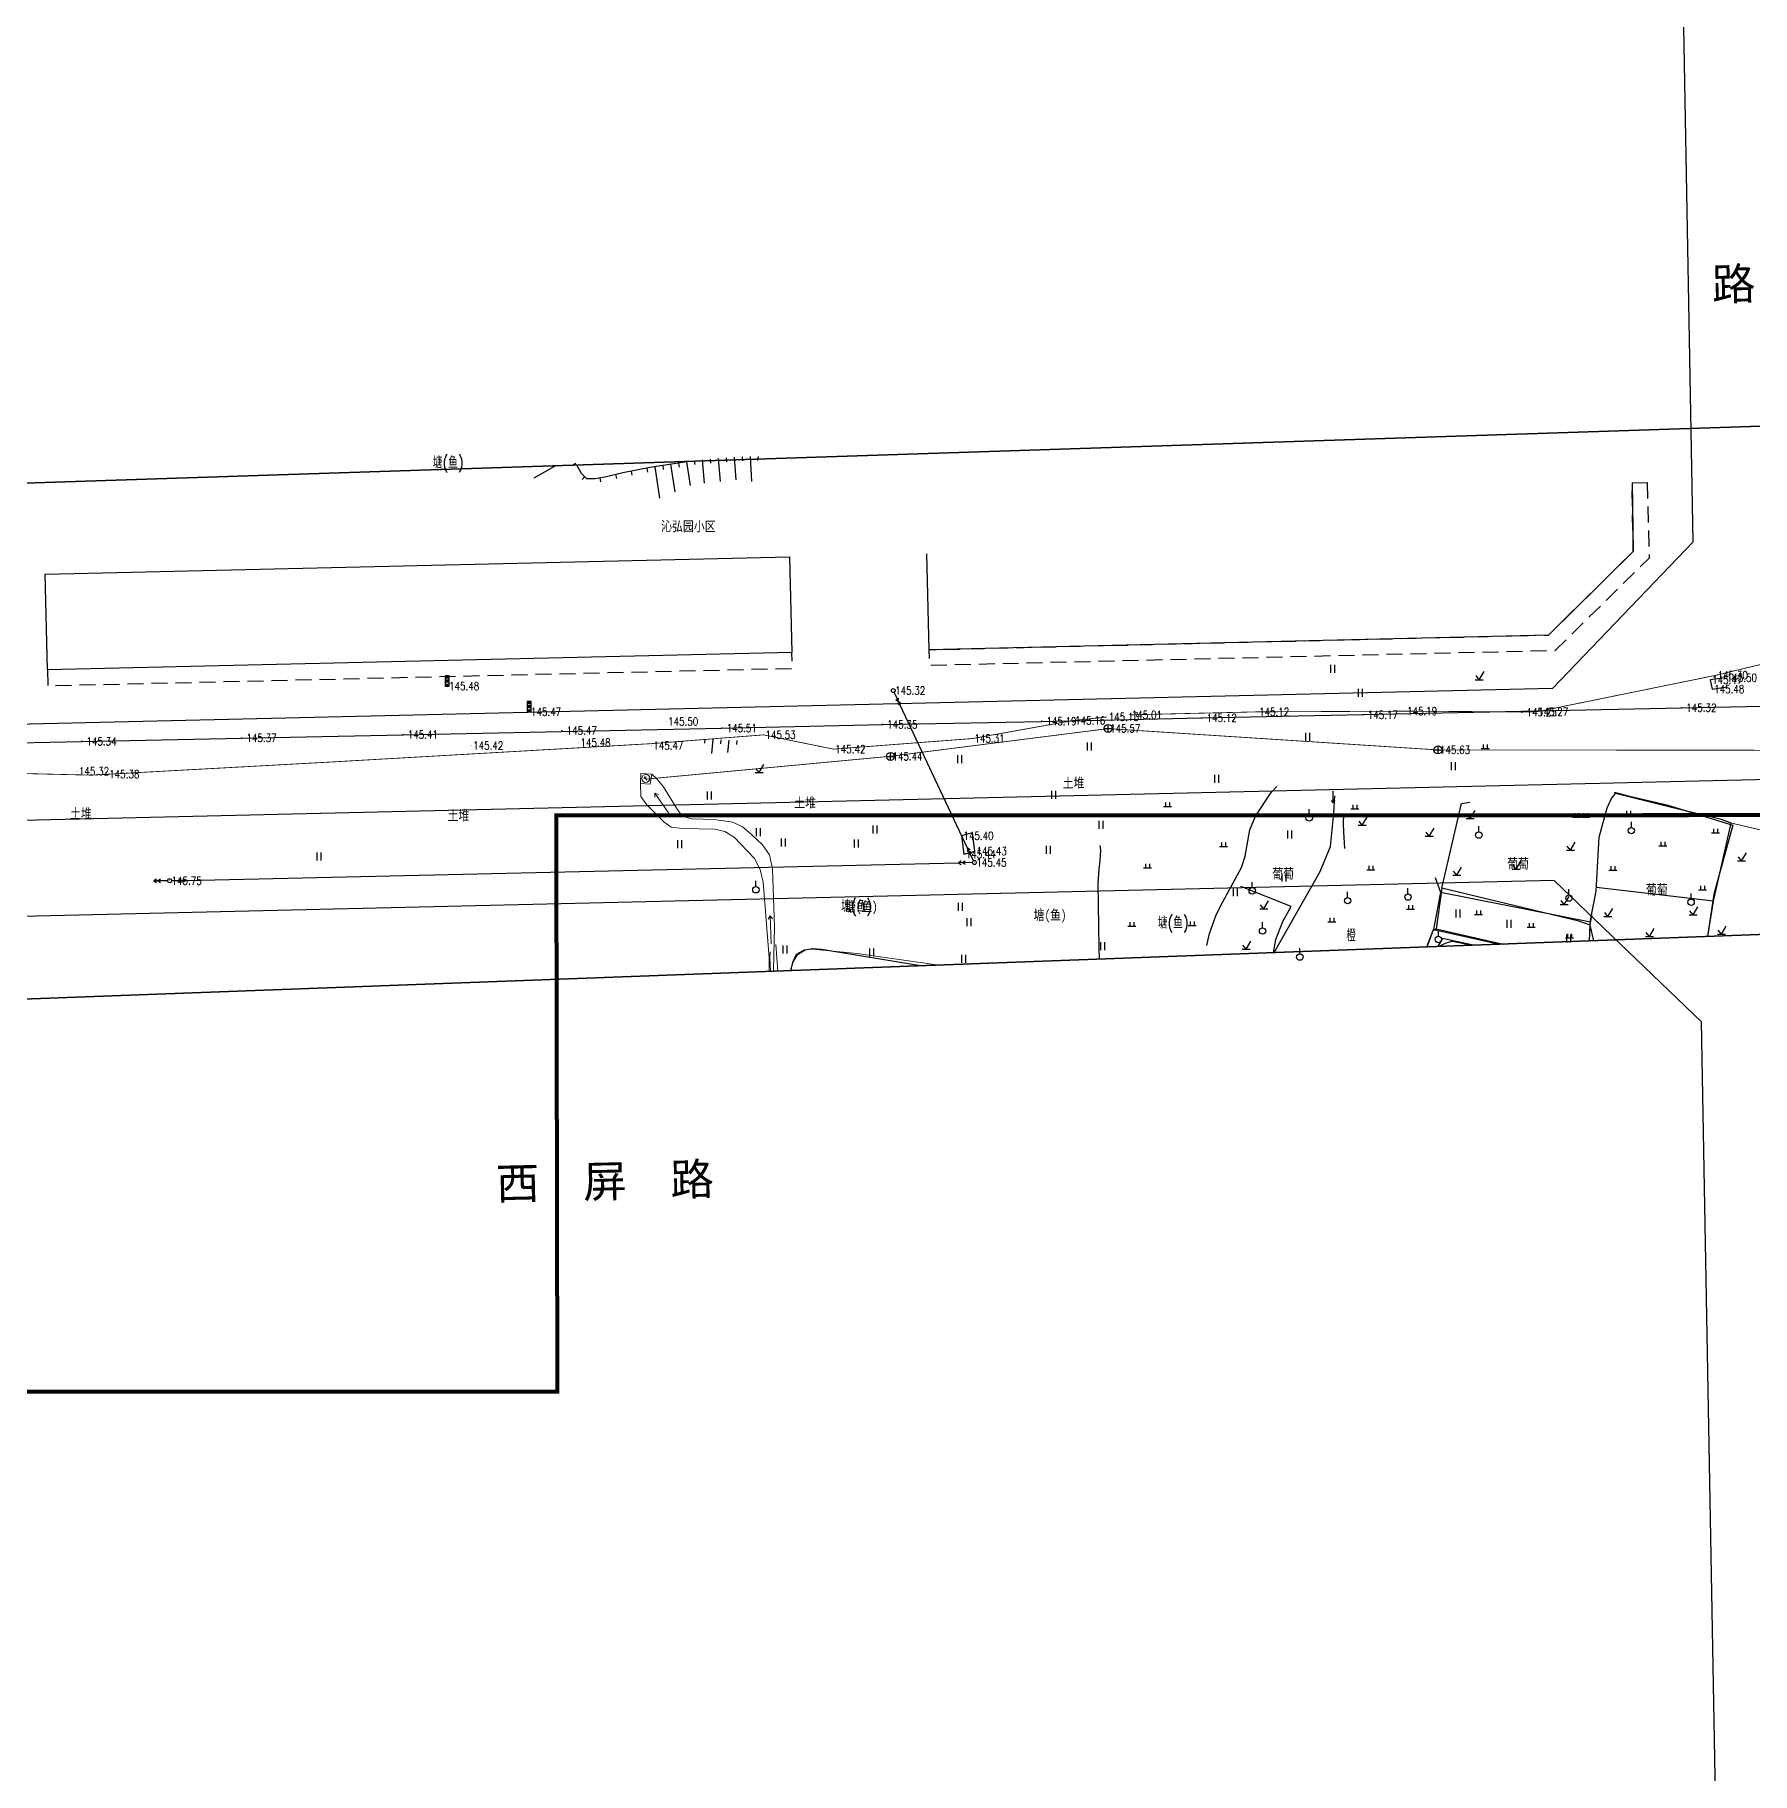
# Model space of a CAD drawing. Extents: x 529262 to 576451, y 2694391 to 2717535.
# Drawn here: x 564857.2 to 565071.8, y 2709233 to 2709450.2 of the extents above; entities that cross this region are included whole.
import ezdxf
from ezdxf.enums import TextEntityAlignment as Align
from ezdxf.xclip import XClip

# ---------------------------------------------------------------- set-up
doc = ezdxf.new("R2010")
doc.units = 0
doc.header["$XCLIPFRAME"] = 0
doc.linetypes.add('ACAD_ISO12W100', pattern=[22, 12, -3, 0.5, -3, 0.5, -3])
doc.linetypes.add('X5', pattern=[3, 2, -1])
for name, color, linetype in [('DLDW', 8, 'Continuous'), ('DLSS', 4, 'Continuous'), ('DMTZ', 8, 'Continuous'), ('GCD', 8, 'Continuous'), ('GXYZ', 8, 'Continuous'), ('JMD', 8, 'Continuous'), ('PP-COM', 7, 'Continuous'), ('RD-中线', 40, 'Continuous'), ('RD-红线', 7, 'Continuous'), ('RD-路名', 7, 'Continuous'), ('ZBTZ', 8, 'Continuous'), ('ZJ', 7, 'Continuous'), ('污水管径标注_W10-', 202, 'Continuous')]:
    doc.layers.add(name, color=color, linetype=linetype)
doc.layers.add('SXSS', color=5, linetype='Continuous', lineweight=0)
doc.layers.add('控制界线1', color=30, linetype='ACAD_ISO12W100', lineweight=35)
doc.styles.add('HZ', font='rs.shx', dxfattribs={"width": 0.8, "bigfont": 'hztxt.shx'})
doc.styles.add('宋体', font='', dxfattribs={"width": 0.75})
doc.styles.add('黑体', font='simhei.ttf')
doc.styles.get('宋体').set_extended_font_data('SimSun')
doc.linetypes.add('10421', pattern='A,2,[150,AAA.SHX,S=0.5,R=0,X=0,Y=0.5],1e-11', length=2)
doc.linetypes.add('10422', pattern='A,0.75,[150,AAA.SHX,S=0.5,R=0,X=0,Y=0.5],1.5,[177,AAA.SHX,S=1,R=0,X=0,Y=0.4],0.75', length=3)

# ---------------------------------------------------------------- blocks, each defined once
blk = doc.blocks.new('A$C19FD0107')
at = {"layer": 'RD-中线', "color": 8, "linetype": 'Continuous', "flags": 128}
blk.add_lwpolyline([(-5924.01, 14966.57), (-6250.71, 14958.9), (-6608.76, 14950.96)], dxfattribs=at)
at = {"layer": 'RD-红线', "color": 8, "linetype": 'Continuous', "flags": 128}
for points in [[(-5933.6, 14996.26), (-5937.45, 15209.95), (-5937.54, 15214.82)], [(-5951.17, 14977.94), (-6143.33, 14973.42)], [(-5950.93, 14953.94), (-6213.38, 14947.77)], [(-5928.82, 14731.5), (-5932.52, 14936.27)]]:
    blk.add_lwpolyline(points, dxfattribs=at)
at = {"layer": 'RD-红线', "color": 8}
for points in [[(-5951.17, 14977.94), (-5933.6, 14996.26, 0.412617)], [(-5932.52, 14936.27), (-5950.93, 14953.94, 0.415812)]]:
    blk.add_lwpolyline(points, format="xyb", dxfattribs=at)
blk = doc.blocks.new('GC200')
at = {"linetype": 'Continuous', "const_width": 0.2, "flags": 128}
blk.add_lwpolyline([(-0.1, 0, 1), (0.1, 0, 1)], format="xyb", close=True, dxfattribs=at)
blk = doc.blocks.new('gc054')
at = {"color": 8}
for points in [[(-0.5, 0), (0, 0), (0.5, 0), (0.5, 2.6), (-0.5, 2.6), (-0.5, 0)], [(-0.5, 2.08), (0.5, 2.08)], [(-0.5, 1.56), (0.5, 1.56)], [(-0.5, 1.04), (0.5, 1.04)], [(-0.5, 0.52), (0.5, 0.52)]]:
    blk.add_lwpolyline(points, dxfattribs=at)
at = {"color": 8, "linetype": 'Continuous'}
for points in [[(0.5, 2.08), (0.5, 2.6), (-0.5, 2.6)], [(-0.5, 2.6), (-0.5, 2.08), (0.5, 2.08)], [(-0.5, 1.56), (-0.5, 1.04), (0.5, 1.04)], [(0.5, 1.56), (-0.5, 1.56), (0.5, 1.04)], [(0.5, 0), (0.5, 0.52), (-0.5, 0.52)], [(-0.5, 0.52), (0, 0), (0.5, 0)], [(-0.5, 0.52), (-0.5, 0), (0, 0)]]:
    blk.add_solid(points, dxfattribs=at)
blk = doc.blocks.new('gc043')
for p, q in [((-1, 0), (1, 0)), ((0, -1), (0, 1))]:
    blk.add_line(p, q)
blk.add_circle((0, 0), 1)
blk = doc.blocks.new('gc013a')
at = {"linetype": 'Continuous'}
blk.add_line((0.5, 0), (4, 0), dxfattribs=at)
at = {"linetype": 'Continuous', "flags": 128}
for points in [[(2.31, -0.4), (3, 0), (2.31, 0.4)], [(3.31, -0.4), (4, 0), (3.31, 0.4)]]:
    blk.add_lwpolyline(points, dxfattribs=at)
blk = doc.blocks.new('gc170')
at = {"color": 8, "linetype": 'Continuous'}
blk.add_circle((0, 0), 0.5, dxfattribs=at)
blk = doc.blocks.new('gc120')
at = {"color": 8}
for p, q in [((-0.5, 0.6), (0, 0)), ((0, 0), (0, 3)), ((0, 0), (0.5, 0.6))]:
    blk.add_line(p, q, dxfattribs=at)
blk = doc.blocks.new('gc125')
at = {"color": 8}
blk.add_line((0, 0.8), (0, 2.2), dxfattribs=at)
blk.add_circle((0, 0), 0.8, dxfattribs=at)
blk = doc.blocks.new('gc121')
at = {"color": 8}
for p, q in [((-0.5, -1), (-0.5, 1)), ((0.5, -1), (0.5, 1))]:
    blk.add_line(p, q, dxfattribs=at)
blk = doc.blocks.new('gc123')
at = {"color": 8}
for p, q in [((-1, 0), (1, 0)), ((0, 0), (-0.8, 1)), ((0, 0), (1.2, 2))]:
    blk.add_line(p, q, dxfattribs=at)
blk = doc.blocks.new('gc119')
at = {"color": 8}
for p, q in [((-1, 0), (1, 0)), ((-0.5, 1), (-0.5, 0)), ((0.5, 1), (0.5, 0))]:
    blk.add_line(p, q, dxfattribs=at)
blk = doc.blocks.new('gc190')
for q in [(-0.35, 0.15), (0, -0.5), (0.35, 0.15)]:
    blk.add_line((0, 0.5), q)
blk.add_circle((0, 0), 1)
blk = doc.blocks.new('gc086')
at = {"color": 8}
for p, q in [((0, 0), (7, 0)), ((7, 0), (6.18, 0.57)), ((7, 0), (6.18, -0.57))]:
    blk.add_line(p, q, dxfattribs=at)

msp = doc.modelspace()

# ---------------------------------------------------------------- linework, layer by layer
at = {"const_width": 0.5}
msp.add_lwpolyline([(564543.247, 2709852.188), (564390.328, 2709852.088), (564390.559, 2709280.688), (564922.468, 2709280.665), (564922.332, 2709352.706), (565168.072, 2709352.712), (565167.919, 2709791.396), (564543.048, 2709788.553), (564543.247, 2709852.188)], dxfattribs=at)
at = {"layer": 'DLSS', "linetype": 'Continuous', "const_width": 0.1, "flags": 128}
for points in [[(565114.637, 2709350.898), (565114.282, 2709354.481), (565112.923, 2709357.719), (565103.548, 2709366.087), (565074.213, 2709371.867), (565067.237, 2709370.186), (565044.795, 2709365.609), (565028.423, 2709365.704), (565009.926, 2709365.619), (564994.023, 2709365.245)], [(564991.131, 2709364.975), (564986.939, 2709364.539), (564974.357, 2709362.285), (564956.965, 2709360.961), (564948.237, 2709362.745), (564934.239, 2709361.648), (564893.864, 2709359.334), (564864.214, 2709357.711), (564850.457, 2709358.035), (564837.928, 2709359.4), (564837.132, 2709358.923), (564839.479, 2709355.98), (564840.116, 2709349.26), (564839.591, 2709339.418)]]:
    msp.add_lwpolyline(points, dxfattribs=at)
at = {"layer": 'DMTZ', "linetype": 'Continuous'}
for p, q in [((564924.777, 2709396.648, 144.763), (564924.341, 2709396.403, 144.763)), ((564937.607, 2709396.705, 144.763), (564937.682, 2709396.211, 144.763)), ((564939.584, 2709397.007, 144.763), (564939.659, 2709396.512, 144.763)), ((564941.575, 2709397.191, 144.763), (564941.615, 2709396.693, 144.763)), ((564943.568, 2709397.351, 144.763), (564943.608, 2709396.853, 144.763)), ((564945.563, 2709397.489, 144.763), (564945.59, 2709396.989, 144.763)), ((564947.558, 2709397.544, 144.763), (564947.485, 2709397.05, 144.763)), ((564925.892, 2709395.01, 144.763), (564925.552, 2709394.644, 144.763)), ((564927.784, 2709394.854, 144.763), (564927.868, 2709394.362, 144.763)), ((564929.741, 2709395.262, 144.763), (564929.857, 2709394.776, 144.763)), ((564931.696, 2709395.685, 144.763), (564931.793, 2709395.195, 144.763)), ((564933.658, 2709396.074, 144.763), (564933.755, 2709395.584, 144.763)), ((564935.63, 2709396.404, 144.763), (564935.705, 2709395.909, 144.763))]:
    msp.add_line(p, q, dxfattribs=at)
at = {"layer": 'DMTZ'}
for p, q in [((564936.618, 2709396.554, 144.763), (564937.145, 2709393.101, 144.763)), ((564938.595, 2709396.856, 144.763), (564939.048, 2709393.889, 144.763)), ((564940.578, 2709397.112, 144.763), (564940.811, 2709394.201, 144.763)), ((564942.572, 2709397.271, 144.763), (564942.8, 2709394.413, 144.763)), ((564944.565, 2709397.431, 144.763), (564944.79, 2709394.626, 144.763)), ((564946.562, 2709397.542, 144.763), (564946.73, 2709394.407, 144.763)), ((564922.23, 2709396.363), (564919.519, 2709394.839)), ((564934.641, 2709396.253, 144.763), (564935.242, 2709392.314, 144.763)), ((564940.903, 2709362.19), (564940.852, 2709361.693)), ((564941.903, 2709362.152), (564941.721, 2709360.431)), ((564942.902, 2709362.114), (564942.849, 2709361.617)), ((564943.901, 2709362.076), (564943.734, 2709360.537)), ((564944.901, 2709362.037), (564944.846, 2709361.54))]:
    msp.add_line(p, q, dxfattribs=at)
at = {"layer": 'DMTZ', "linetype": 'Continuous', "elevation": 144.763, "flags": 128}
msp.add_lwpolyline([(564938.962, 2709396.912), (564934.278, 2709396.197), (564930.665, 2709395.481), (564928.627, 2709394.998), (564927.208, 2709394.756), (564926.164, 2709394.758), (564925.486, 2709395.386), (564924.888, 2709396.45)], dxfattribs=at)
at = {"layer": 'DMTZ', "linetype": '10421', "flags": 128}
for points in [[(565003.616, 2709336.407), (565003.981, 2709337.928), (565004.812, 2709340.241), (565005.62, 2709341.883), (565007.982, 2709346.175), (565008.416, 2709347.605), (565009.012, 2709350.874), (565009.726, 2709352.585), (565011.679, 2709355.56), (565012.363, 2709356.301)], [(565051.448, 2709336.997), (565051.578, 2709339.574), (565052.28, 2709343.203), (565052.666, 2709349.971), (565053.647, 2709353.626), (565054.224, 2709354.797), (565054.69, 2709355.405)], [(565051.448, 2709336.997), (565051.548, 2709338.975), (565051.754, 2709340.266)], [(565031.142, 2709336.242), (565031.942, 2709338.409), (565040.22, 2709336.58)], [(565031.16, 2709336.242), (565031.933, 2709338.286), (565032.306, 2709338.492), (565040.678, 2709336.597)], [(564967.835, 2709333.885), (564955.491, 2709335.921), (564954.368, 2709336.018), (564953.443, 2709335.827), (564952.385, 2709335.219)], [(565036.919, 2709336.457), (565033.081, 2709337.301), (565032.53, 2709336.362), (565032.505, 2709336.292)]]:
    msp.add_lwpolyline(points, dxfattribs=at)
for points, elevation in [([(564990.241, 2709334.719), (564990.193, 2709336.166), (564990.065, 2709344.168), (564990.201, 2709345.949), (564990.285, 2709347.043), (564990.386, 2709348.322), (564990.319, 2709348.939)], 143.49), ([(564952.385, 2709335.219), (564951.898, 2709334.391), (564951.612, 2709333.281)], 143.491)]:
    msp.add_lwpolyline(points, dxfattribs=dict(at, elevation=elevation))
at = {"layer": 'DMTZ', "linetype": '10422', "elevation": 145.339, "flags": 128}
msp.add_lwpolyline([(565036.623, 2709336.446), (565034.557, 2709336.897), (565034.199, 2709336.915), (565033.402, 2709336.68), (565032.827, 2709336.365), (565032.801, 2709336.303)], dxfattribs=at)
at = {"layer": 'GXYZ', "linetype": 'Continuous'}
for p, q in [((564973.741, 2709348.602), (564965.294, 2709366.471)), ((564876.022, 2709344.564), (564972.597, 2709346.749))]:
    msp.add_line(p, q, dxfattribs=at)
at = {"layer": 'JMD', "linetype": 'Continuous', "flags": 128}
for points in [[(565056.785, 2709394.242), (565056.921, 2709385.648), (565046.333, 2709375.219), (564968.939, 2709373.381), (564968.637, 2709385.372)], [(565068.389, 2709369.881), (565066.543, 2709369.608), (565066.803, 2709368.462), (565068.649, 2709368.735)]]:
    msp.add_lwpolyline(points, dxfattribs=at)
at = {"layer": 'JMD', "linetype": 'X5', "flags": 128}
msp.add_lwpolyline([(565058.662, 2709394.283), (565058.915, 2709384.845), (565047.161, 2709373.267), (564968.986, 2709371.41), (564968.939, 2709373.381), (565046.333, 2709375.219), (565056.921, 2709385.658), (565056.785, 2709394.242)], close=True, dxfattribs=at)
at = {"layer": 'JMD', "linetype": 'Continuous', "flags": 128}
for points in [[(564951.488, 2709384.975), (564951.786, 2709373.029), (564858.763, 2709370.873), (564858.465, 2709382.819)], [(564972.976, 2709350.129), (564973.266, 2709347.831), (564974.628, 2709348.221), (564974.338, 2709350.519)]]:
    msp.add_lwpolyline(points, close=True, dxfattribs=at)
at = {"layer": 'JMD', "linetype": 'X5', "flags": 128}
msp.add_lwpolyline([(564858.761, 2709370.923), (564858.81, 2709368.885), (564951.835, 2709371.059), (564951.786, 2709373.029)], dxfattribs=at)
at = {"layer": 'SXSS', "color": 8, "linetype": 'Continuous', "const_width": 0.1, "flags": 128}
msp.add_lwpolyline([(565095.594, 2709360.801), (565032.525, 2709360.862), (564991.281, 2709363.527), (564964.066, 2709360.066), (564933.481, 2709357.204)], dxfattribs=at)
at = {"layer": 'SXSS', "color": 8, "linetype": 'Continuous', "flags": 128}
for points in [[(564934.068, 2709356.569), (564932.861, 2709356.654), (564932.919, 2709357.928), (564934.271, 2709357.829), (564934.068, 2709356.569)], [(564934.271, 2709357.829), (564934.897, 2709357.242), (564935.725, 2709356.249), (564937.354, 2709353.571), (564938.072, 2709352.579), (564939.248, 2709352.267), (564942.066, 2709352.152), (564944.413, 2709351.823), (564945.621, 2709351.268), (564946.74, 2709350.309), (564948.1, 2709349.013), (564948.974, 2709347.759), (564949.347, 2709346.022), (564949.614, 2709338.765), (564949.494, 2709333.39), (564949.496, 2709333.202)], [(564948.925, 2709333.181), (564948.959, 2709334.889), (564948.187, 2709344.333), (564947.807, 2709345.908), (564947.09, 2709347.276), (564944.549, 2709349.976), (564943.419, 2709350.662), (564942.168, 2709350.943), (564938.116, 2709351.024), (564936.683, 2709351.204), (564935.814, 2709351.846), (564933.646, 2709354.013), (564932.918, 2709355.041), (564932.861, 2709356.654)]]:
    msp.add_lwpolyline(points, dxfattribs=at)
for points, elevation in [([(564950.025, 2709333.222), (564949.766, 2709336.547)], 143.426), ([(564949.084, 2709335.65), (564949.037, 2709334.93), (564949.099, 2709333.188)], 142.915)]:
    msp.add_lwpolyline(points, dxfattribs=dict(at, elevation=elevation))
at = {"layer": 'SXSS', "color": 8, "linetype": '10421', "flags": 128}
msp.add_lwpolyline([(564970.133, 2709333.972), (564959.923, 2709335.408), (564954.339, 2709335.963), (564953.322, 2709335.868), (564952.331, 2709335.344), (564951.838, 2709334.322), (564951.681, 2709333.284)], dxfattribs=at)
at = {"layer": 'ZBTZ', "flags": 128}
for points in [[(565054.54, 2709355.587), (565056.473, 2709355.064), (565061.111, 2709354.012), (565069.353, 2709351.449), (565067.013, 2709342.834), (565066.198, 2709337.547)], [(565051.548, 2709338.975), (565050.121, 2709339.449), (565033.002, 2709343.594), (565035.448, 2709354.16), (565036.505, 2709354.343)], [(565052.02, 2709337.019), (565051.548, 2709338.975)]]:
    msp.add_lwpolyline(points, dxfattribs=at)
at = {"layer": 'ZBTZ', "linetype": 'Continuous'}
for points in [[(565069.16, 2709351.728), (565067.97, 2709352.186), (565061.521, 2709353.693), (565054.69, 2709355.405)], [(565011.952, 2709335.527), (565012.265, 2709337.18), (565013.121, 2709339.406), (565014.193, 2709341.307), (565007.884, 2709343.797)], [(565032.819, 2709343.102), (565051.564, 2709339.388)], [(565066.25, 2709337.548), (565066.94, 2709341.978), (565052.306, 2709343.671)]]:
    msp.add_lwpolyline(points, dxfattribs=at)
at = {"layer": 'ZBTZ', "linetype": 'Continuous', "flags": 128}
for points in [[(565012.05, 2709335.531), (565017.78, 2709345.68), (565019.077, 2709348.783), (565019.488, 2709352.958), (565019.629, 2709355.136)], [(565066.94, 2709341.978), (565069.16, 2709351.728)]]:
    msp.add_lwpolyline(points, dxfattribs=at)
for points, elevation in [([(565020.698, 2709352.866), (565020.655, 2709351.627), (565020.734, 2709350.642), (565020.838, 2709348.558)], 143.63), ([(565032.167, 2709344.922), (565032.819, 2709343.102)], 144.103), ([(565032.819, 2709343.102), (565031.942, 2709338.409)], 144.291)]:
    msp.add_lwpolyline(points, dxfattribs=dict(at, elevation=elevation))
at = {"layer": 'ZBTZ', "linetype": 'Continuous', "const_width": 0.1, "flags": 128}
msp.add_lwpolyline([(565069.16, 2709351.728), (565087.059, 2709347.527)], dxfattribs=at)
at = {"layer": 'ZBTZ', "elevation": 144.207, "flags": 128}
msp.add_lwpolyline([(565033.002, 2709343.594), (565032.306, 2709338.492)], dxfattribs=at)
at = {"layer": '控制界线1', "color": 252, "linetype": 'Continuous', "flags": 128}
msp.add_lwpolyline([(564395.261, 2709379.068), (565147.729, 2709403.763), (565152.04, 2709340.742), (564393.606, 2709312.51)], close=True, dxfattribs=at)
at = {"layer": '污水管径标注_W10-'}
msp.add_lwpolyline([(564663.23, 2709357.761), (564683.054, 2709358.175), (564703.05, 2709358.592), (564723.217, 2709359.013), (564743.041, 2709359.427), (564763.037, 2709359.844), (564783.204, 2709360.265), (564803.028, 2709360.679), (564823.024, 2709361.096), (564843.191, 2709361.517), (564863.015, 2709361.931), (564883.011, 2709362.349), (564903.178, 2709362.769), (564923.002, 2709363.183), (564942.998, 2709363.601), (564963.165, 2709364.022), (564982.989, 2709364.435), (565002.985, 2709364.853), (565023.152, 2709365.274), (565042.976, 2709365.688), (565062.972, 2709366.105), (565083.138, 2709366.526)], dxfattribs=at)

# ---------------------------------------------------------------- block references
at = {"layer": 'DLDW', "linetype": 'Continuous', "xscale": 0.5, "yscale": 0.5}
for p in [(564908.691, 2709368.836, 120.931), (564918.936, 2709365.633, 120.925)]:
    msp.add_blockref('gc054', p, dxfattribs=at)
at = {"layer": 'GCD', "linetype": 'Continuous'}
ref = msp.add_blockref('GC200', (565067.233, 2709370.189, 145.298), dxfattribs=dict(at, xscale=0.1999999999534339, yscale=0.1999999999534339, zscale=0.1999999999534339))
ref.add_attrib('height', '145.30', dxfattribs={"linetype": 'Continuous', "height": 1, "style": 'HZ', "width": 0.8}).set_placement((565067.473, 2709370.189, 145.298), align=Align.MIDDLE_LEFT)
ref = msp.add_blockref('GC200', (564908.687, 2709368.839, 145.477), dxfattribs=dict(at, xscale=0.1999999999534339, yscale=0.1999999999534339, zscale=0.1999999999534339))
ref.add_attrib('height', '145.48', dxfattribs={"linetype": 'Continuous', "height": 1, "style": 'HZ', "width": 0.8}).set_placement((564908.927, 2709368.839, 145.477), align=Align.MIDDLE_LEFT)
ref = msp.add_blockref('GC200', (564964.435, 2709368.282, 145.322), dxfattribs=dict(at, xscale=0.1999999999534339, yscale=0.1999999999534339, zscale=0.1999999999534339))
ref.add_attrib('height', '145.32', dxfattribs={"linetype": 'Continuous', "height": 1, "style": 'HZ', "width": 0.8}).set_placement((564964.675, 2709368.282, 145.322), align=Align.MIDDLE_LEFT)
ref = msp.add_blockref('GC200', (565066.539, 2709369.611, 145.467), dxfattribs=dict(at, xscale=0.1999999999534339, yscale=0.1999999999534339, zscale=0.1999999999534339))
ref.add_attrib('height', '145.47', dxfattribs={"linetype": 'Continuous', "height": 1, "style": 'HZ', "width": 0.8}).set_placement((565066.779, 2709369.611, 145.467), align=Align.MIDDLE_LEFT)
ref = msp.add_blockref('GC200', (565066.799, 2709368.465, 145.483), dxfattribs=dict(at, xscale=0.1999999999534339, yscale=0.1999999999534339, zscale=0.1999999999534339))
ref.add_attrib('height', '145.48', dxfattribs={"linetype": 'Continuous', "height": 1, "style": 'HZ', "width": 0.8}).set_placement((565067.039, 2709368.465, 145.483), align=Align.MIDDLE_LEFT)
ref = msp.add_blockref('GC200', (565068.385, 2709369.884, 145.495), dxfattribs=dict(at, xscale=0.1999999999534339, yscale=0.1999999999534339, zscale=0.1999999999534339))
ref.add_attrib('height', '145.50', dxfattribs={"linetype": 'Continuous', "height": 1, "style": 'HZ', "width": 0.8}).set_placement((565068.625, 2709369.884, 145.495), align=Align.MIDDLE_LEFT)
ref = msp.add_blockref('GC200', (564918.932, 2709365.636, 145.471), dxfattribs=dict(at, xscale=0.1999999999534339, yscale=0.1999999999534339, zscale=0.1999999999534339))
ref.add_attrib('height', '145.47', dxfattribs={"linetype": 'Continuous', "height": 1, "style": 'HZ', "width": 0.8}).set_placement((564919.172, 2709365.636, 145.471), align=Align.MIDDLE_LEFT)
ref = msp.add_blockref('GC200', (565009.922, 2709365.622, 145.123), dxfattribs=dict(at, xscale=0.1999999999534339, yscale=0.1999999999534339, zscale=0.1999999999534339))
ref.add_attrib('height', '145.12', dxfattribs={"linetype": 'Continuous', "height": 1, "style": 'HZ', "width": 0.8}).set_placement((565010.162, 2709365.622, 145.123), align=Align.MIDDLE_LEFT)
ref = msp.add_blockref('GC200', (565028.419, 2709365.707, 145.191), dxfattribs=dict(at, xscale=0.1999999999534339, yscale=0.1999999999534339, zscale=0.1999999999534339))
ref.add_attrib('height', '145.19', dxfattribs={"linetype": 'Continuous', "height": 1, "style": 'HZ', "width": 0.8}).set_placement((565028.659, 2709365.707, 145.191), align=Align.MIDDLE_LEFT)
ref = msp.add_blockref('GC200', (565044.791, 2709365.612, 145.272), dxfattribs=dict(at, xscale=0.1999999999534339, yscale=0.1999999999534339, zscale=0.1999999999534339))
ref.add_attrib('height', '145.27', dxfattribs={"linetype": 'Continuous', "height": 1, "style": 'HZ', "width": 0.8}).set_placement((565045.031, 2709365.612, 145.272), align=Align.MIDDLE_LEFT)
ref = msp.add_blockref('GC200', (565062.953, 2709366.141, 145.32), dxfattribs=dict(at, xscale=0.5, yscale=0.5, zscale=0.5))
ref.add_attrib('height', '145.32', dxfattribs={"linetype": 'Continuous', "height": 1, "style": 'HZ', "width": 0.8}).set_placement((565063.553, 2709366.141, 145.32), align=Align.MIDDLE_LEFT)
ref = msp.add_blockref('GC200', (564936.068, 2709364.417, 145.497), dxfattribs=dict(at, xscale=0.1999999999534339, yscale=0.1999999999534339, zscale=0.1999999999534339))
ref.add_attrib('height', '145.50', dxfattribs={"linetype": 'Continuous', "height": 1, "style": 'HZ', "width": 0.8}).set_placement((564936.308, 2709364.417, 145.497), align=Align.MIDDLE_LEFT)
ref = msp.add_blockref('GC200', (564943.029, 2709363.599, 145.51), dxfattribs=dict(at, xscale=0.5, yscale=0.5, zscale=0.5))
ref.add_attrib('height', '145.51', dxfattribs={"linetype": 'Continuous', "height": 1, "style": 'HZ', "width": 0.8}).set_placement((564943.629, 2709363.599, 145.51), align=Align.MIDDLE_LEFT)
ref = msp.add_blockref('GC200', (564963.1, 2709364.046, 145.35), dxfattribs=dict(at, xscale=0.5, yscale=0.5, zscale=0.5))
ref.add_attrib('height', '145.35', dxfattribs={"linetype": 'Continuous', "height": 1, "style": 'HZ', "width": 0.8}).set_placement((564963.7, 2709364.046, 145.35), align=Align.MIDDLE_LEFT)
ref = msp.add_blockref('GC200', (564982.981, 2709364.447, 145.19), dxfattribs=dict(at, xscale=0.5, yscale=0.5, zscale=0.5))
ref.add_attrib('height', '145.19', dxfattribs={"linetype": 'Continuous', "height": 1, "style": 'HZ', "width": 0.8}).set_placement((564983.581, 2709364.447, 145.19), align=Align.MIDDLE_LEFT)
ref = msp.add_blockref('GC200', (564986.935, 2709364.542, 145.158), dxfattribs=dict(at, xscale=0.1999999999534339, yscale=0.1999999999534339, zscale=0.1999999999534339))
ref.add_attrib('height', '145.16', dxfattribs={"linetype": 'Continuous', "height": 1, "style": 'HZ', "width": 0.8}).set_placement((564987.175, 2709364.542, 145.158), align=Align.MIDDLE_LEFT)
ref = msp.add_blockref('GC200', (564991.127, 2709364.978, 145.125), dxfattribs=dict(at, xscale=0.1999999999534339, yscale=0.1999999999534339, zscale=0.1999999999534339))
ref.add_attrib('height', '145.13', dxfattribs={"linetype": 'Continuous', "height": 1, "style": 'HZ', "width": 0.8}).set_placement((564991.367, 2709364.978, 145.125), align=Align.MIDDLE_LEFT)
ref = msp.add_blockref('GC200', (564991.308, 2709363.557, 145.57), dxfattribs=dict(at, xscale=0.1999999999534339, yscale=0.1999999999534339, zscale=0.1999999999534339))
ref.add_attrib('height', '145.57', dxfattribs={"linetype": 'Continuous', "height": 1, "style": 'HZ', "width": 0.8}).set_placement((564991.548, 2709363.557, 145.57), align=Align.MIDDLE_LEFT)
ref = msp.add_blockref('GC200', (564994.019, 2709365.248, 145.014), dxfattribs=dict(at, xscale=0.1999999999534339, yscale=0.1999999999534339, zscale=0.1999999999534339))
ref.add_attrib('height', '145.01', dxfattribs={"linetype": 'Continuous', "height": 1, "style": 'HZ', "width": 0.8}).set_placement((564994.259, 2709365.248, 145.014), align=Align.MIDDLE_LEFT)
ref = msp.add_blockref('GC200', (565003.009, 2709364.864, 145.12), dxfattribs=dict(at, xscale=0.5, yscale=0.5, zscale=0.5))
ref.add_attrib('height', '145.12', dxfattribs={"linetype": 'Continuous', "height": 1, "style": 'HZ', "width": 0.8}).set_placement((565003.609, 2709364.864, 145.12), align=Align.MIDDLE_LEFT)
ref = msp.add_blockref('GC200', (565023.15, 2709365.244, 145.17), dxfattribs=dict(at, xscale=0.5, yscale=0.5, zscale=0.5))
ref.add_attrib('height', '145.17', dxfattribs={"linetype": 'Continuous', "height": 1, "style": 'HZ', "width": 0.8}).set_placement((565023.75, 2709365.244, 145.17), align=Align.MIDDLE_LEFT)
ref = msp.add_blockref('GC200', (565043, 2709365.575, 145.25), dxfattribs=dict(at, xscale=0.5, yscale=0.5, zscale=0.5))
ref.add_attrib('height', '145.25', dxfattribs={"linetype": 'Continuous', "height": 1, "style": 'HZ', "width": 0.8}).set_placement((565043.6, 2709365.575, 145.25), align=Align.MIDDLE_LEFT)
ref = msp.add_blockref('GC200', (564863.016, 2709361.932, 145.34), dxfattribs=dict(at, xscale=0.5, yscale=0.5, zscale=0.5))
ref.add_attrib('height', '145.34', dxfattribs={"linetype": 'Continuous', "height": 1, "style": 'HZ', "width": 0.8}).set_placement((564863.616, 2709361.932, 145.34), align=Align.MIDDLE_LEFT)
ref = msp.add_blockref('GC200', (564883.017, 2709362.354, 145.37), dxfattribs=dict(at, xscale=0.5, yscale=0.5, zscale=0.5))
ref.add_attrib('height', '145.37', dxfattribs={"linetype": 'Continuous', "height": 1, "style": 'HZ', "width": 0.8}).set_placement((564883.617, 2709362.354, 145.37), align=Align.MIDDLE_LEFT)
ref = msp.add_blockref('GC200', (564903.17, 2709362.781, 145.41), dxfattribs=dict(at, xscale=0.5, yscale=0.5, zscale=0.5))
ref.add_attrib('height', '145.41', dxfattribs={"linetype": 'Continuous', "height": 1, "style": 'HZ', "width": 0.8}).set_placement((564903.77, 2709362.781, 145.41), align=Align.MIDDLE_LEFT)
ref = msp.add_blockref('GC200', (564911.703, 2709361.41, 145.424), dxfattribs=dict(at, xscale=0.1999999999534339, yscale=0.1999999999534339, zscale=0.1999999999534339))
ref.add_attrib('height', '145.42', dxfattribs={"linetype": 'Continuous', "height": 1, "style": 'HZ', "width": 0.8}).set_placement((564911.943, 2709361.41, 145.424), align=Align.MIDDLE_LEFT)
ref = msp.add_blockref('GC200', (564923.03, 2709363.271, 145.47), dxfattribs=dict(at, xscale=0.5, yscale=0.5, zscale=0.5))
ref.add_attrib('height', '145.47', dxfattribs={"linetype": 'Continuous', "height": 1, "style": 'HZ', "width": 0.8}).set_placement((564923.63, 2709363.271, 145.47), align=Align.MIDDLE_LEFT)
ref = msp.add_blockref('GC200', (564925.11, 2709361.783, 145.482), dxfattribs=dict(at, xscale=0.1999999999534339, yscale=0.1999999999534339, zscale=0.1999999999534339))
ref.add_attrib('height', '145.48', dxfattribs={"linetype": 'Continuous', "height": 1, "style": 'HZ', "width": 0.8}).set_placement((564925.35, 2709361.783, 145.482), align=Align.MIDDLE_LEFT)
ref = msp.add_blockref('GC200', (564934.22, 2709361.395, 145.468), dxfattribs=dict(at, xscale=0.1999999999534339, yscale=0.1999999999534339, zscale=0.1999999999534339))
ref.add_attrib('height', '145.47', dxfattribs={"linetype": 'Continuous', "height": 1, "style": 'HZ', "width": 0.8}).set_placement((564934.46, 2709361.395, 145.468), align=Align.MIDDLE_LEFT)
ref = msp.add_blockref('GC200', (564948.233, 2709362.748, 145.529), dxfattribs=dict(at, xscale=0.1999999999534339, yscale=0.1999999999534339, zscale=0.1999999999534339))
ref.add_attrib('height', '145.53', dxfattribs={"linetype": 'Continuous', "height": 1, "style": 'HZ', "width": 0.8}).set_placement((564948.473, 2709362.748, 145.529), align=Align.MIDDLE_LEFT)
ref = msp.add_blockref('GC200', (564974.353, 2709362.288, 145.31), dxfattribs=dict(at, xscale=0.1999999999534339, yscale=0.1999999999534339, zscale=0.1999999999534339))
ref.add_attrib('height', '145.31', dxfattribs={"linetype": 'Continuous', "height": 1, "style": 'HZ', "width": 0.8}).set_placement((564974.593, 2709362.288, 145.31), align=Align.MIDDLE_LEFT)
ref = msp.add_blockref('GC200', (564956.961, 2709360.964, 145.415), dxfattribs=dict(at, xscale=0.1999999999534339, yscale=0.1999999999534339, zscale=0.1999999999534339))
ref.add_attrib('height', '145.42', dxfattribs={"linetype": 'Continuous', "height": 1, "style": 'HZ', "width": 0.8}).set_placement((564957.201, 2709360.964, 145.415), align=Align.MIDDLE_LEFT)
ref = msp.add_blockref('GC200', (564964.096, 2709360.061, 145.437), dxfattribs=dict(at, xscale=0.1999999999534339, yscale=0.1999999999534339, zscale=0.1999999999534339))
ref.add_attrib('height', '145.44', dxfattribs={"linetype": 'Continuous', "height": 1, "style": 'HZ', "width": 0.8}).set_placement((564964.336, 2709360.061, 145.437), align=Align.MIDDLE_LEFT)
ref = msp.add_blockref('GC200', (565032.53, 2709360.863, 145.632), dxfattribs=dict(at, xscale=0.1999999999534339, yscale=0.1999999999534339, zscale=0.1999999999534339))
ref.add_attrib('height', '145.63', dxfattribs={"linetype": 'Continuous', "height": 1, "style": 'HZ', "width": 0.8}).set_placement((565032.77, 2709360.863, 145.632), align=Align.MIDDLE_LEFT)
ref = msp.add_blockref('GC200', (564862.441, 2709358.196, 145.317), dxfattribs=dict(at, xscale=0.1999999999534339, yscale=0.1999999999534339, zscale=0.1999999999534339))
ref.add_attrib('height', '145.32', dxfattribs={"linetype": 'Continuous', "height": 1, "style": 'HZ', "width": 0.8}).set_placement((564862.681, 2709358.196, 145.317), align=Align.MIDDLE_LEFT)
ref = msp.add_blockref('GC200', (564866.227, 2709357.836, 145.382), dxfattribs=dict(at, xscale=0.1999999999534339, yscale=0.1999999999534339, zscale=0.1999999999534339))
ref.add_attrib('height', '145.38', dxfattribs={"linetype": 'Continuous', "height": 1, "style": 'HZ', "width": 0.8}).set_placement((564866.467, 2709357.836, 145.382), align=Align.MIDDLE_LEFT)
ref = msp.add_blockref('GC200', (564972.972, 2709350.132, 145.4), dxfattribs=dict(at, xscale=0.1999999999534339, yscale=0.1999999999534339, zscale=0.1999999999534339))
ref.add_attrib('height', '145.40', dxfattribs={"linetype": 'Continuous', "height": 1, "style": 'HZ', "width": 0.8}).set_placement((564973.212, 2709350.132, 145.4), align=Align.MIDDLE_LEFT)
ref = msp.add_blockref('GC200', (564974.624, 2709348.224, 145.433), dxfattribs=dict(at, xscale=0.1999999999534339, yscale=0.1999999999534339, zscale=0.1999999999534339))
ref.add_attrib('height', '145.43', dxfattribs={"linetype": 'Continuous', "height": 1, "style": 'HZ', "width": 0.8}).set_placement((564974.864, 2709348.224, 145.433), align=Align.MIDDLE_LEFT)
ref = msp.add_blockref('GC200', (564973.262, 2709347.834, 145.436), dxfattribs=dict(at, xscale=0.1999999999534339, yscale=0.1999999999534339, zscale=0.1999999999534339))
ref.add_attrib('height', '145.44', dxfattribs={"linetype": 'Continuous', "height": 1, "style": 'HZ', "width": 0.8}).set_placement((564973.502, 2709347.834, 145.436), align=Align.MIDDLE_LEFT)
ref = msp.add_blockref('GC200', (564974.592, 2709346.797, 145.452), dxfattribs=dict(at, xscale=0.1999999999534339, yscale=0.1999999999534339, zscale=0.1999999999534339))
ref.add_attrib('height', '145.45', dxfattribs={"linetype": 'Continuous', "height": 1, "style": 'HZ', "width": 0.8}).set_placement((564974.832, 2709346.797, 145.452), align=Align.MIDDLE_LEFT)
ref = msp.add_blockref('GC200', (564874.019, 2709344.522, 145.752), dxfattribs=dict(at, xscale=0.1999999999534339, yscale=0.1999999999534339, zscale=0.1999999999534339))
ref.add_attrib('height', '145.75', dxfattribs={"linetype": 'Continuous', "height": 1, "style": 'HZ', "width": 0.8}).set_placement((564874.259, 2709344.522, 145.752), align=Align.MIDDLE_LEFT)
at = {"layer": 'GXYZ', "linetype": 'Continuous', "xscale": 0.5, "yscale": 0.5}
for name, p in [('gc170', (564964.439, 2709368.279)), ('gc043', (564991.312, 2709363.554, 121.024)), ('gc043', (564964.1, 2709360.058, 120.891)), ('gc043', (565032.525, 2709360.871)), ('gc170', (564974.596, 2709346.794)), ('gc170', (564874.023, 2709344.519))]:
    msp.add_blockref(name, p, dxfattribs=at)
at = {"layer": 'GXYZ', "linetype": 'Continuous'}
for p, xscale, yscale, rotation in [((564964.439, 2709368.279), 0.4999999999365181, 0.4999999999365181, 295.3023693813063), ((564974.596, 2709346.794), 0.4999999999815318, 0.4999999999815318, 181.2958316116731), ((564974.596, 2709346.794), 0.4999999999365181, 0.4999999999365181, 115.3023693813063), ((564874.023, 2709344.519), 0.500000000010161, 0.500000000010161, 180.3918859061672), ((564874.023, 2709344.519), 0.4999999999815318, 0.4999999999815318, 1.295831611673101)]:
    msp.add_blockref('gc013a', p, dxfattribs=dict(at, xscale=xscale, yscale=yscale, rotation=rotation))
at = {"layer": 'PP-COM'}
ref = msp.add_blockref('A$C19FD0107', (570997.993, 2694390.603), dxfattribs=at)
XClip(ref).set_block_clipping_path([(-9366.4383134884, 14428.6043910822), (-3328.4480743363, 17452.7484863754)])
at = {"layer": 'SXSS', "color": 8, "linetype": 'Continuous'}
for name, p, xscale, yscale, zscale, rotation in [('gc190', (564933.511, 2709357.295), 0.4999999999203842, 0.4999999999203842, 0.4999999999203842, 34.78183849495824), ('gc086', (564936.646, 2709352.588), 0.5000000001125049, 0.5000000001125049, 0.5000000001125049, 124.8849679249198), ('gc086', (564949.207, 2709336.64), 0.5000000000121003, 0.5000000000121003, 0.5000000000121003, 92.19827225578913)]:
    msp.add_blockref(name, p, dxfattribs=dict(at, xscale=xscale, yscale=yscale, zscale=zscale, rotation=rotation))
at = {"layer": 'ZBTZ', "linetype": 'Continuous', "xscale": 0.5, "yscale": 0.5}
for name, p in [('gc121', (565019.374, 2709370.976)), ('gc123', (565037.688, 2709369.642)), ('gc121', (565022.825, 2709368.002)), ('gc121', (564988.952, 2709361.308)), ('gc121', (565016.261, 2709362.496)), ('gc121', (564972.783, 2709359.708)), ('gc119', (565038.404, 2709361.053)), ('gc123', (564947.673, 2709358.021)), ('gc121', (565004.891, 2709357.254)), ('gc121', (565034.48, 2709358.851)), ('gc121', (564941.47, 2709355.168)), ('gc121', (564984.526, 2709355.27)), ('gc120', (565019.435, 2709354.249)), ('gc119', (564998.718, 2709353.788)), ('gc125', (565016.424, 2709352.38)), ('gc119', (565022.117, 2709353.506)), ('gc123', (565036.552, 2709352.275)), ('gc119', (565056.318, 2709352.752)), ('gc121', (564947.614, 2709350.595)), ('gc121', (564962.188, 2709350.937)), ('gc121', (564990.427, 2709351.5)), ('gc123', (565023.057, 2709351.479)), ('gc123', (565031.441, 2709350.082)), ('gc125', (565037.625, 2709350.222)), ('gc119', (565049.826, 2709352.454)), ('gc119', (565050.972, 2709352.45)), ('gc125', (565056.688, 2709350.768)), ('gc119', (565067.222, 2709350.511)), ('gc121', (564937.759, 2709349.074)), ('gc121', (564950.74, 2709349.308)), ('gc121', (564959.866, 2709349.151)), ('gc121', (564983.831, 2709348.364)), ('gc119', (565005.705, 2709348.778)), ('gc121', (565014.011, 2709350.273)), ('gc123', (565049.065, 2709348.324)), ('gc119', (565060.619, 2709348.876)), ('gc121', (564892.718, 2709347.552)), ('gc119', (564996.21, 2709346.127)), ('gc123', (565042.291, 2709345.973)), ('gc123', (565070.472, 2709346.993)), ('gc125', (564947.285, 2709343.383)), ('gc121', (565013.32, 2709344.922)), ('gc119', (565024.136, 2709345.884)), ('gc123', (565034.859, 2709345.22)), ('gc119', (565054.38, 2709345.847)), ('gc121', (565007.22, 2709343.068)), ('gc125', (565009.31, 2709343.25)), ('gc125', (565021.233, 2709342.022)), ('gc125', (565028.775, 2709342.475)), ('gc123', (565048.313, 2709341.551)), ('gc125', (565048.893, 2709342.348)), ('gc125', (565064.158, 2709341.828)), ('gc119', (565065.587, 2709343.364)), ('gc121', (564972.857, 2709341.239)), ('gc123', (565010.751, 2709340.987)), ('gc119', (565029.104, 2709340.963)), ('gc121', (565035.033, 2709340.42)), ('gc119', (565037.583, 2709340.298)), ('gc123', (565053.769, 2709340.046)), ('gc123', (565064.4, 2709340.275)), ('gc121', (564973.948, 2709339.319)), ('gc119', (564994.248, 2709338.854)), ('gc119', (565001.788, 2709338.921)), ('gc125', (565010.604, 2709338.233)), ('gc119', (565019.237, 2709339.366)), ('gc125', (565032.571, 2709337.176)), ('gc121', (565041.422, 2709339.12)), ('gc119', (565044.153, 2709338.73)), ('gc119', (565048.967, 2709337.371)), ('gc123', (565058.947, 2709337.527)), ('gc123', (565067.939, 2709337.847)), ('gc121', (564950.935, 2709335.918)), ('gc121', (564961.758, 2709335.531)), ('gc121', (564990.632, 2709336.354)), ('gc123', (565008.555, 2709335.969)), ('gc125', (565015.258, 2709334.975)), ('gc121', (565048.893, 2709337.28)), ('gc121', (564973.261, 2709334.747))]:
    msp.add_blockref(name, p, dxfattribs=at)

# ---------------------------------------------------------------- texts
at = {"layer": 'DMTZ', "linetype": 'Continuous', "style": '宋体', "width": 0.8}
for p in [(564986.976, 2709356.757), (564862.915, 2709352.941), (564910.107, 2709352.696), (564953.428, 2709354.297)]:
    msp.add_text('土堆', height=1.25, dxfattribs=at).set_placement(p, align=Align.MIDDLE)
at = {"layer": 'JMD', "linetype": 'Continuous', "style": '宋体', "width": 0.8}
msp.add_text('沁弘园小区', height=1.25, dxfattribs=at).set_placement((564938.839, 2709388.829), align=Align.MIDDLE)
at = {"layer": 'RD-路名', "color": 7, "style": '黑体'}
for s, p in [('路', (565069.464, 2709419.184)), ('西  屏  路', (564928.406, 2709307.043))]:
    msp.add_text(s, height=4, rotation=1.30936, dxfattribs=at).set_placement(p, align=Align.MIDDLE)
at = {"layer": 'SXSS', "color": 8, "linetype": '10421', "style": 'HZ', "width": 0.8}
for p in [(564908.83, 2709396.681), (564959.871, 2709341.235), (564999.437, 2709339.176)]:
    msp.add_text('塘(鱼)', height=1.5, dxfattribs=at).set_placement(p, align=Align.MIDDLE)
at = {"layer": 'SXSS', "color": 8, "linetype": 'Continuous', "style": '宋体', "width": 0.8}
for p in [(564960.449, 2709341.208), (564984.044, 2709340.172)]:
    msp.add_text('塘(鱼)', height=1.25, dxfattribs=at).set_placement(p, align=Align.MIDDLE)
at = {"layer": 'ZBTZ', "linetype": 'Continuous', "style": '宋体', "width": 0.8}
for p in [(565042.533, 2709346.699), (565013.172, 2709345.448), (565059.861, 2709343.442)]:
    msp.add_text('葡萄', height=1.25, dxfattribs=at).set_placement(p, align=Align.MIDDLE)
at = {"layer": 'ZJ', "color": 8, "linetype": 'Continuous', "style": 'HZ', "width": 0.8}
msp.add_text('橙', height=1.5, dxfattribs=at).set_placement((565021.667, 2709337.776), align=Align.MIDDLE)

doc.saveas('drawing.dxf')
